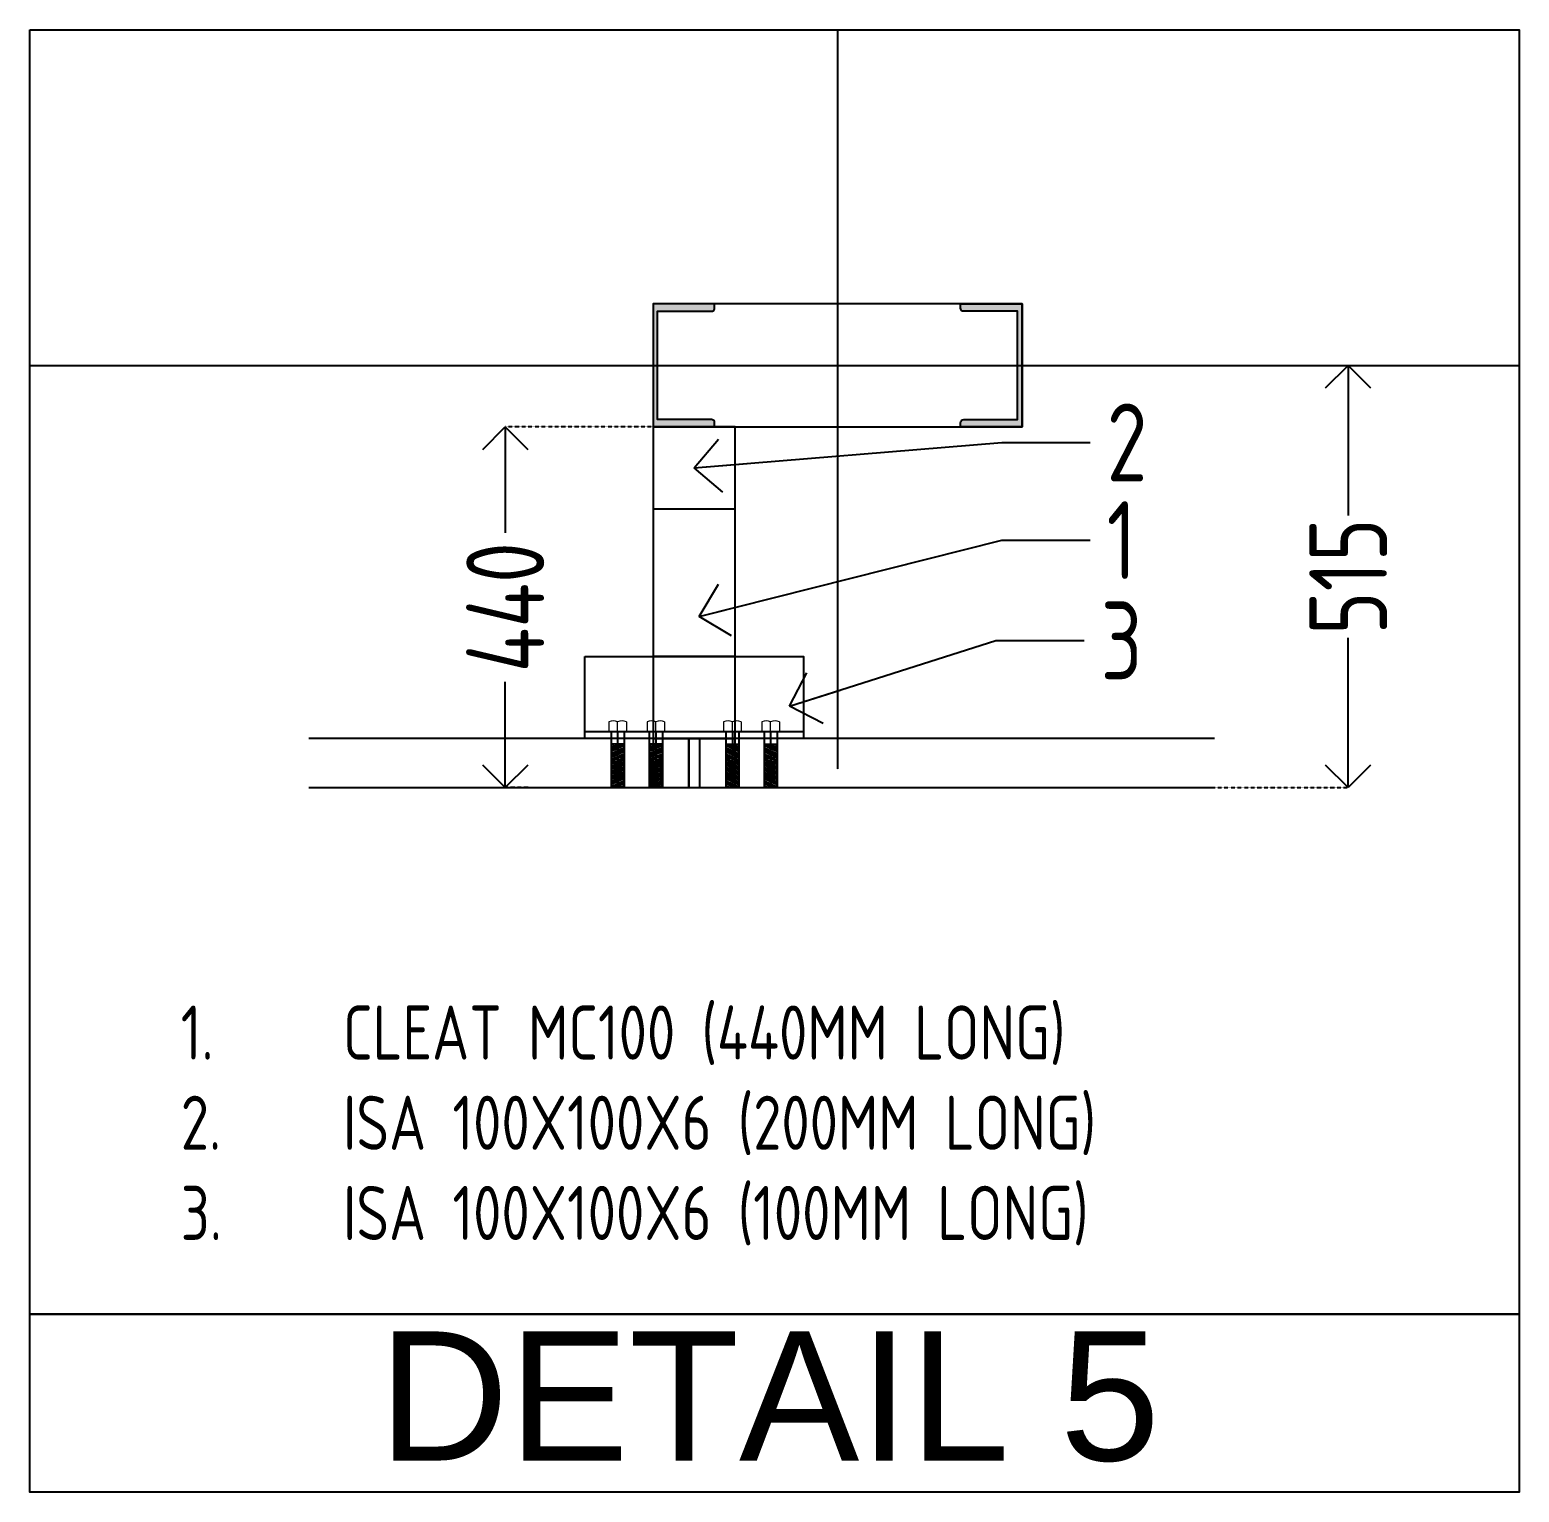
# Model space of a CAD drawing. Header units: millimetres. Extents: x 3470347 to 5996549, y -3470518 to 17149644.
# Drawn here: x 5031848 to 5038250, y 6804957 to 6811241 of the extents above; entities that cross this region are included whole.
import ezdxf
from ezdxf.enums import TextEntityAlignment as Align

# ---------------------------------------------------------------- set-up
doc = ezdxf.new("R2010")
doc.units = ezdxf.units.MM
doc.header["$MEASUREMENT"] = 0
doc.header["$PDMODE"] = 35
doc.header["$PDSIZE"] = -5
doc.linetypes.add('CENTERX2', pattern=[4, 2.5, -0.5, 0.5, -0.5])
doc.linetypes.add('DOT2', pattern=[0.125, 0, -0.125])
doc.layers.get('0').update_dxf_attribs({"linetype": 'CONTINUOUS', "lineweight": 25})
doc.layers.get('DEFPOINTS').update_dxf_attribs({"linetype": 'CONTINUOUS', "lineweight": 25})
for name, color, linetype, lineweight in [('6 TEXT', 7, 'CONTINUOUS', 25), ('channnel', 2, 'CONTINUOUS', 15), ('rRCC 1', 3, 'CONTINUOUS', 25), ('rRCC 2', 40, 'CONTINUOUS', 15)]:
    doc.layers.add(name, color=color, linetype=linetype, lineweight=lineweight)
doc.layers.add('lintel', color=2, linetype='CONTINUOUS')
doc.styles.add('DIM', font='geniso.shx', dxfattribs={"width": 0.85})
doc.styles.add('PDF Arial', font='arial.ttf')
doc.dimstyles.new('ST-100', dxfattribs={"dimscale": 100, "dimtxt": 7, "dimasz": 5, "dimexe": 0.18, "dimexo": 0.0625, "dimgap": 0.2, "dimtad": 0, "dimdec": 0, "dimzin": 0, "dimdsep": 46, "dimtxsty": 'DIM', "dimblk": 'OPEN90', "dimcen": 0.09, "dimclrd": 256, "dimclrt": 7, "dimadec": 0, "dimazin": 0, "dimtfac": 1, "dimtdec": 0, "dimtofl": 0, "dimtmove": 0, "dimatfit": 3, "dimldrblk": 'OPEN90', "dimfxl": 1, "dimtolj": 1, "dimtzin": 0, "dimlwd": -1, "dimarcsym": 0})

# ---------------------------------------------------------------- blocks, each defined once
blk = doc.blocks.new('_Open90')
at = {"color": 0, "linetype": 'ByBlock', "lineweight": -2}
for p, q in [((-0.5, 0.5), (0, 0)), ((0, 0), (-1, 0)), ((0, 0), (-0.5, -0.5))]:
    blk.add_line(p, q, dxfattribs=at)
blk = doc.blocks.new('*D1682')
at = {"color": 1, "linetype": 'DOT2', "lineweight": -2}
for p, q in [((446599.6, -1871907.6), (446238.6, -1871907.6)), ((446297.1, -1872787.6), (446238.6, -1872787.6))]:
    blk.add_line(p, q, dxfattribs=at)
at = {"color": 1, "linetype": 'ByBlock'}
for p, q in [((446238.6, -1872017.6), (446238.6, -1872166.1)), ((446238.6, -1872677.6), (446238.6, -1872529.2))]:
    blk.add_line(p, q, dxfattribs=at)
at = {"layer": 'DEFPOINTS', "color": 0, "linetype": 'ByBlock'}
for p in [(446599.6, -1871907.6), (446238.6, -1872787.6), (446297.1, -1872787.6)]:
    blk.add_point(p, dxfattribs=at)
at = {"color": 1, "linetype": 'ByBlock', "xscale": 110, "yscale": 110, "zscale": 110}
for p, rotation in [((446238.6, -1871907.6), 90), ((446238.6, -1872787.6), 270)]:
    blk.add_blockref('_Open90', p, dxfattribs=dict(at, rotation=rotation))
at = {"color": 7, "linetype": 'ByBlock', "insert": (446238.6, -1872347.6), "char_height": 190, "attachment_point": 5, "rotation": 90, "style": 'DIM'}
blk.add_mtext('\\A1;440', dxfattribs=at)
blk = doc.blocks.new('*D1510')
at = {"color": 1, "linetype": 'DOT2', "lineweight": -2}
for p, q in [((448125.4, -1871757.6), (448295.4, -1871757.6)), ((447969.1, -1872787.6), (448295.4, -1872787.6))]:
    blk.add_line(p, q, dxfattribs=at)
at = {"color": 1, "linetype": 'ByBlock'}
for p, q in [((448295.4, -1871867.6), (448295.4, -1872123.4)), ((448295.4, -1872677.6), (448295.4, -1872421.8))]:
    blk.add_line(p, q, dxfattribs=at)
at = {"layer": 'DEFPOINTS', "color": 0, "linetype": 'ByBlock'}
for p in [(448125.4, -1871757.6), (447969.1, -1872787.6), (448295.4, -1872787.6)]:
    blk.add_point(p, dxfattribs=at)
at = {"color": 1, "linetype": 'ByBlock', "xscale": 110, "yscale": 110, "zscale": 110}
for p, rotation in [((448295.4, -1871757.6), 90), ((448295.4, -1872787.6), 270)]:
    blk.add_blockref('_Open90', p, dxfattribs=dict(at, rotation=rotation))
at = {"color": 7, "linetype": 'ByBlock', "insert": (448295.4, -1872272.6), "char_height": 190, "attachment_point": 5, "rotation": 90, "style": 'DIM'}
blk.add_mtext('\\A1;515', dxfattribs=at)
blk = doc.blocks.new('SRD')
at = {"layer": '6 TEXT', "linetype": 'ByBlock'}
h = blk.add_hatch(color=150, dxfattribs=at)
h.dxf.hatch_style = 1
h.paths.add_polyline_path([(446599.6, -1871607.6), (446599.6, -1871907.6), (446749.6, -1871907.6), (446749.6, -1871897.6, 0.414214), (446741.6, -1871889.6), (446610.4, -1871889.6), (446610.4, -1871625.6), (446741.6, -1871625.6, 0.414214), (446749.6, -1871617.6), (446749.6, -1871607.6)])
h = blk.add_hatch(color=150, dxfattribs=at)
h.dxf.hatch_style = 1
h.paths.add_polyline_path([(447349.6, -1871607.6), (447349.6, -1871617.6, 0.414214), (447357.6, -1871625.6), (447488.8, -1871625.6), (447488.8, -1871889.6), (447357.6, -1871889.6, 0.414214), (447349.6, -1871897.6), (447349.6, -1871907.6), (447499.6, -1871907.6), (447499.6, -1871607.6)])
at = {"color": 6, "linetype": 'ByBlock'}
for p, q in [((446686.2, -1872667.6), (445759.6, -1872667.6)), ((446686.2, -1872787.6), (446686.2, -1872667.6)), ((447969.1, -1872667.6), (446712.9, -1872667.6)), ((446712.9, -1872667.6), (446712.9, -1872787.6)), ((445759.6, -1872787.6), (446686.2, -1872787.6)), ((446712.9, -1872787.6), (447969.1, -1872787.6))]:
    blk.add_line(p, q, dxfattribs=at)
at = {"color": 3}
blk.add_line((446966.2, -1872651.6), (446432.9, -1872651.6), dxfattribs=at)
at = {"color": 8, "linetype": 'ByBlock'}
for p, q in [((446496.9, -1872651.6), (446496.9, -1872787.6)), ((446512.9, -1872651.6), (446512.9, -1872787.6)), ((446528.9, -1872651.6), (446528.9, -1872787.6)), ((446590.2, -1872651.6), (446590.2, -1872787.6)), ((446606.2, -1872651.6), (446606.2, -1872787.6)), ((446606.2, -1872651.6), (446606.2, -1872787.6)), ((446622.2, -1872651.6), (446622.2, -1872787.6)), ((446776.9, -1872651.6), (446776.9, -1872787.6)), ((446792.9, -1872651.6), (446792.9, -1872787.6)), ((446792.9, -1872651.6), (446792.9, -1872787.6)), ((446808.9, -1872651.6), (446808.9, -1872787.6)), ((446870.2, -1872651.6), (446870.2, -1872787.6)), ((446886.2, -1872651.6), (446886.2, -1872787.6)), ((446902.2, -1872651.6), (446902.2, -1872787.6))]:
    blk.add_line(p, q, dxfattribs=at)
at = {"color": 2}
for p, q in [((446686.2, -1872667.6), (446686.2, -1872787.6)), ((446686.2, -1872667.6), (446686.2, -1872787.6)), ((446712.9, -1872667.6), (446712.9, -1872787.6)), ((446712.9, -1872667.6), (446712.9, -1872787.6))]:
    blk.add_line(p, q, dxfattribs=at)
at = {"color": 3}
for points in [[(446799.6, -1872107.6), (446799.6, -1871907.6), (446599.6, -1871907.6), (446599.6, -1872107.6)], [(446432.9, -1872467.6), (446966.2, -1872467.6), (446966.2, -1872667.6), (446432.9, -1872667.6)], [(446799.6, -1872667.6), (446799.6, -1872467.6), (446599.6, -1872467.6), (446599.6, -1872667.6)]]:
    blk.add_lwpolyline(points, close=True, dxfattribs=at)
at = {"layer": '6 TEXT', "color": 8, "linetype": 'CENTERX2', "ltscale": 0.5}
blk.add_line((447049.6, -1870938.8), (447049.6, -1872742.8), dxfattribs=at)
at = {"layer": '6 TEXT', "color": 4, "linetype": 'ByBlock'}
for points in [[(446749.6, -1871907.6), (446749.6, -1871897.6, 0.414214), (446741.6, -1871889.6), (446610.4, -1871889.6), (446610.4, -1871625.6), (446741.6, -1871625.6, 0.414214), (446749.6, -1871617.6), (446749.6, -1871607.6), (446599.6, -1871607.6), (446599.6, -1871907.6)], [(447349.6, -1871907.6), (447349.6, -1871897.6, -0.414214), (447357.6, -1871889.6), (447488.8, -1871889.6), (447488.8, -1871625.6), (447357.6, -1871625.6, -0.414214), (447349.6, -1871617.6), (447349.6, -1871607.6), (447499.6, -1871607.6), (447499.6, -1871907.6)]]:
    blk.add_lwpolyline(points, format="xyb", close=True, dxfattribs=at)
at = {"layer": '6 TEXT', "color": 8, "linetype": 'CENTERX2', "ltscale": 0.5}
blk.add_lwpolyline([(445078.4, -1871757.6), (448712.9, -1871757.6)], dxfattribs=at)
at = {"layer": 'channnel', "color": 8, "linetype": 'ByBlock'}
for p, q in [((446491.6, -1872627), (446491.6, -1872651.6)), ((446512.9, -1872651.6), (446512.9, -1872627)), ((446534.2, -1872627), (446534.2, -1872651.6)), ((446584.9, -1872627), (446584.9, -1872651.6)), ((446606.2, -1872651.6), (446606.2, -1872627)), ((446627.6, -1872627), (446627.6, -1872651.6)), ((446771.6, -1872627), (446771.6, -1872651.6)), ((446792.9, -1872651.6), (446792.9, -1872627)), ((446814.2, -1872627), (446814.2, -1872651.6)), ((446864.9, -1872627), (446864.9, -1872651.6)), ((446886.2, -1872651.6), (446886.2, -1872627)), ((446907.6, -1872627), (446907.6, -1872651.6)), ((446491.6, -1872651.6), (446534.2, -1872651.6)), ((446496.9, -1872651.6), (446496.9, -1872787.6)), ((446528.9, -1872651.6), (446528.9, -1872787.6)), ((446584.9, -1872651.6), (446627.6, -1872651.6)), ((446590.2, -1872651.6), (446590.2, -1872787.6)), ((446622.2, -1872651.6), (446622.2, -1872787.6)), ((446814.2, -1872651.6), (446771.6, -1872651.6)), ((446776.9, -1872651.6), (446776.9, -1872787.6)), ((446808.9, -1872651.6), (446808.9, -1872787.6)), ((446907.6, -1872651.6), (446864.9, -1872651.6)), ((446870.2, -1872651.6), (446870.2, -1872787.6)), ((446902.2, -1872651.6), (446902.2, -1872787.6)), ((446528.9, -1872680.4), (446496.9, -1872680.4)), ((446622.2, -1872680.4), (446590.2, -1872680.4)), ((446776.9, -1872680.4), (446808.9, -1872680.4)), ((446870.2, -1872680.4), (446902.2, -1872680.4)), ((446496.9, -1872787.6), (446528.9, -1872787.6)), ((446590.2, -1872787.6), (446622.2, -1872787.6)), ((446808.9, -1872787.6), (446776.9, -1872787.6)), ((446902.2, -1872787.6), (446870.2, -1872787.6))]:
    blk.add_line(p, q, dxfattribs=at)
at = {"layer": 'channnel', "color": 8, "linetype": 'Continuous'}
for p, q in [((446497.4, -1872679.1), (446496.9, -1872679.4)), ((446527.1, -1872680.4), (446496.9, -1872694.5)), ((446514.1, -1872680.4), (446496.9, -1872688.5)), ((446501.1, -1872680.4), (446496.9, -1872682.4)), ((446497.4, -1872685.2), (446496.9, -1872685.4)), ((446528.9, -1872685.7), (446496.9, -1872700.6)), ((446497.4, -1872691.3), (446496.9, -1872691.5)), ((446528.9, -1872691.7), (446496.9, -1872706.7)), ((446497.4, -1872697.3), (446496.9, -1872697.6)), ((446528.9, -1872697.8), (446496.9, -1872712.7)), ((446497.4, -1872703.4), (446496.9, -1872703.6)), ((446528.9, -1872703.9), (446496.9, -1872718.8)), ((446520.6, -1872680.4), (446498.1, -1872691)), ((446507.6, -1872680.4), (446498.1, -1872684.9)), ((446527.7, -1872683.2), (446498.1, -1872697)), ((446527.7, -1872689.3), (446498.1, -1872703.1)), ((446527.7, -1872695.3), (446498.1, -1872709.2)), ((446527.7, -1872701.4), (446498.1, -1872715.2)), ((446527.7, -1872707.5), (446498.1, -1872721.3)), ((446590.7, -1872679.1), (446590.2, -1872679.4)), ((446620.4, -1872680.4), (446590.2, -1872694.5)), ((446607.4, -1872680.4), (446590.2, -1872688.5)), ((446594.4, -1872680.4), (446590.2, -1872682.4)), ((446590.7, -1872685.2), (446590.2, -1872685.4)), ((446622.2, -1872685.7), (446590.2, -1872700.6)), ((446590.7, -1872691.3), (446590.2, -1872691.5)), ((446622.2, -1872691.7), (446590.2, -1872706.7)), ((446590.7, -1872697.3), (446590.2, -1872697.6)), ((446622.2, -1872697.8), (446590.2, -1872712.7)), ((446590.7, -1872703.4), (446590.2, -1872703.6)), ((446622.2, -1872703.9), (446590.2, -1872718.8)), ((446613.9, -1872680.4), (446591.4, -1872691)), ((446600.9, -1872680.4), (446591.4, -1872684.9)), ((446621.1, -1872683.2), (446591.4, -1872697)), ((446621.1, -1872689.3), (446591.4, -1872703.1)), ((446621.1, -1872695.3), (446591.4, -1872709.2)), ((446621.1, -1872701.4), (446591.4, -1872715.2)), ((446621.1, -1872707.5), (446591.4, -1872721.3)), ((446776.9, -1872685.7), (446808.9, -1872700.6)), ((446776.9, -1872691.7), (446808.9, -1872706.7)), ((446776.9, -1872697.8), (446808.9, -1872712.7)), ((446776.9, -1872703.9), (446808.9, -1872718.8)), ((446778.1, -1872683.2), (446807.7, -1872697)), ((446778.1, -1872689.3), (446807.7, -1872703.1)), ((446778.1, -1872695.3), (446807.7, -1872709.2)), ((446778.1, -1872701.4), (446807.7, -1872715.2)), ((446778.1, -1872707.5), (446807.7, -1872721.3)), ((446778.7, -1872680.4), (446808.9, -1872694.5)), ((446785.2, -1872680.4), (446807.7, -1872691)), ((446791.7, -1872680.4), (446808.9, -1872688.5)), ((446798.2, -1872680.4), (446807.7, -1872684.9)), ((446804.7, -1872680.4), (446808.9, -1872682.4)), ((446808.4, -1872679.1), (446808.9, -1872679.4)), ((446808.4, -1872685.2), (446808.9, -1872685.4)), ((446808.4, -1872691.3), (446808.9, -1872691.5)), ((446808.4, -1872697.3), (446808.9, -1872697.6)), ((446808.4, -1872703.4), (446808.9, -1872703.6)), ((446870.2, -1872685.7), (446902.2, -1872700.6)), ((446870.2, -1872691.7), (446902.2, -1872706.7)), ((446870.2, -1872697.8), (446902.2, -1872712.7)), ((446870.2, -1872703.9), (446902.2, -1872718.8)), ((446871.4, -1872683.2), (446901.1, -1872697)), ((446871.4, -1872689.3), (446901.1, -1872703.1)), ((446871.4, -1872695.3), (446901.1, -1872709.2)), ((446871.4, -1872701.4), (446901.1, -1872715.2)), ((446871.4, -1872707.5), (446901.1, -1872721.3)), ((446872, -1872680.4), (446902.2, -1872694.5)), ((446878.5, -1872680.4), (446901.1, -1872691)), ((446885, -1872680.4), (446902.2, -1872688.5)), ((446891.5, -1872680.4), (446901.1, -1872684.9)), ((446898, -1872680.4), (446902.2, -1872682.4)), ((446901.7, -1872679.1), (446902.2, -1872679.4)), ((446901.7, -1872685.2), (446902.2, -1872685.4)), ((446901.7, -1872691.3), (446902.2, -1872691.5)), ((446901.7, -1872697.3), (446902.2, -1872697.6)), ((446901.7, -1872703.4), (446902.2, -1872703.6)), ((446497.4, -1872709.5), (446496.9, -1872709.7)), ((446528.9, -1872710), (446496.9, -1872724.9)), ((446528.9, -1872714.8), (446496.9, -1872729.7)), ((446528.9, -1872716), (446496.9, -1872717.6)), ((446528.9, -1872720.9), (446496.9, -1872735.8)), ((446528.9, -1872722.1), (446496.9, -1872723.7)), ((446528.9, -1872727), (446496.9, -1872741.9)), ((446528.9, -1872733), (446496.9, -1872748)), ((446528.9, -1872739.1), (446496.9, -1872754)), ((446528.9, -1872745.2), (446496.9, -1872760.1)), ((446527.7, -1872713.5), (446498.1, -1872714)), ((446527.7, -1872718.4), (446498.1, -1872732.2)), ((446527.7, -1872719.6), (446498.1, -1872720.1)), ((446527.7, -1872724.5), (446498.1, -1872738.3)), ((446527.7, -1872725.7), (446498.1, -1872726.2)), ((446527.7, -1872730.5), (446498.1, -1872744.4)), ((446527.7, -1872736.6), (446498.1, -1872750.4)), ((446527.7, -1872742.7), (446498.1, -1872756.5)), ((446590.7, -1872709.5), (446590.2, -1872709.7)), ((446622.2, -1872710), (446590.2, -1872724.9)), ((446622.2, -1872714.8), (446590.2, -1872729.7)), ((446622.2, -1872716), (446590.2, -1872717.6)), ((446622.2, -1872720.9), (446590.2, -1872735.8)), ((446622.2, -1872722.1), (446590.2, -1872723.7)), ((446622.2, -1872727), (446590.2, -1872741.9)), ((446622.2, -1872733), (446590.2, -1872748)), ((446622.2, -1872739.1), (446590.2, -1872754)), ((446622.2, -1872745.2), (446590.2, -1872760.1)), ((446621.1, -1872713.5), (446591.4, -1872714)), ((446621.1, -1872718.4), (446591.4, -1872732.2)), ((446621.1, -1872719.6), (446591.4, -1872720.1)), ((446621.1, -1872724.5), (446591.4, -1872738.3)), ((446621.1, -1872725.7), (446591.4, -1872726.2)), ((446621.1, -1872730.5), (446591.4, -1872744.4)), ((446621.1, -1872736.6), (446591.4, -1872750.4)), ((446621.1, -1872742.7), (446591.4, -1872756.5)), ((446776.9, -1872710), (446808.9, -1872724.9)), ((446776.9, -1872714.8), (446808.9, -1872729.7)), ((446776.9, -1872716), (446808.9, -1872717.6)), ((446776.9, -1872720.9), (446808.9, -1872735.8)), ((446776.9, -1872722.1), (446808.9, -1872723.7)), ((446776.9, -1872727), (446808.9, -1872741.9)), ((446776.9, -1872733), (446808.9, -1872748)), ((446776.9, -1872739.1), (446808.9, -1872754)), ((446776.9, -1872745.2), (446808.9, -1872760.1)), ((446778.1, -1872713.5), (446807.7, -1872714)), ((446778.1, -1872718.4), (446807.7, -1872732.2)), ((446778.1, -1872719.6), (446807.7, -1872720.1)), ((446778.1, -1872724.5), (446807.7, -1872738.3)), ((446778.1, -1872725.7), (446807.7, -1872726.2)), ((446778.1, -1872730.5), (446807.7, -1872744.4)), ((446778.1, -1872736.6), (446807.7, -1872750.4)), ((446778.1, -1872742.7), (446807.7, -1872756.5)), ((446808.4, -1872709.5), (446808.9, -1872709.7)), ((446870.2, -1872710), (446902.2, -1872724.9)), ((446870.2, -1872714.8), (446902.2, -1872729.7)), ((446870.2, -1872716), (446902.2, -1872717.6)), ((446870.2, -1872720.9), (446902.2, -1872735.8)), ((446870.2, -1872722.1), (446902.2, -1872723.7)), ((446870.2, -1872727), (446902.2, -1872741.9)), ((446870.2, -1872733), (446902.2, -1872748)), ((446870.2, -1872739.1), (446902.2, -1872754)), ((446870.2, -1872745.2), (446902.2, -1872760.1)), ((446871.4, -1872713.5), (446901.1, -1872714)), ((446871.4, -1872718.4), (446901.1, -1872732.2)), ((446871.4, -1872719.6), (446901.1, -1872720.1)), ((446871.4, -1872724.5), (446901.1, -1872738.3)), ((446871.4, -1872725.7), (446901.1, -1872726.2)), ((446871.4, -1872730.5), (446901.1, -1872744.4)), ((446871.4, -1872736.6), (446901.1, -1872750.4)), ((446871.4, -1872742.7), (446901.1, -1872756.5)), ((446901.7, -1872709.5), (446902.2, -1872709.7)), ((446528.9, -1872751.2), (446496.9, -1872766.2)), ((446528.9, -1872757.3), (446496.9, -1872772.2)), ((446527.7, -1872763.9), (446496.9, -1872778.3)), ((446527.7, -1872770), (446496.9, -1872784.4)), ((446527.7, -1872748.7), (446498.1, -1872762.6)), ((446527.7, -1872754.8), (446498.1, -1872768.7)), ((446528.9, -1872760.3), (446498.1, -1872774.7)), ((446528.9, -1872766.4), (446498.1, -1872780.8)), ((446528.9, -1872772.5), (446498.1, -1872786.9)), ((446527.7, -1872776.1), (446502.9, -1872787.6)), ((446528.9, -1872778.5), (446509.4, -1872787.6)), ((446622.2, -1872751.2), (446590.2, -1872766.2)), ((446622.2, -1872757.3), (446590.2, -1872772.2)), ((446621.1, -1872763.9), (446590.2, -1872778.3)), ((446621.1, -1872770), (446590.2, -1872784.4)), ((446621.1, -1872748.7), (446591.4, -1872762.6)), ((446621.1, -1872754.8), (446591.4, -1872768.7)), ((446622.2, -1872760.3), (446591.4, -1872774.7)), ((446622.2, -1872766.4), (446591.4, -1872780.8)), ((446622.2, -1872772.5), (446591.4, -1872786.9)), ((446621.1, -1872776.1), (446596.2, -1872787.6)), ((446622.2, -1872778.5), (446602.7, -1872787.6)), ((446776.9, -1872751.2), (446808.9, -1872766.2)), ((446776.9, -1872757.3), (446808.9, -1872772.2)), ((446776.9, -1872760.3), (446807.7, -1872774.7)), ((446776.9, -1872766.4), (446807.7, -1872780.8)), ((446776.9, -1872772.5), (446807.7, -1872786.9)), ((446776.9, -1872778.5), (446796.4, -1872787.6)), ((446778.1, -1872748.7), (446807.7, -1872762.6)), ((446778.1, -1872754.8), (446807.7, -1872768.7)), ((446778.1, -1872763.9), (446808.9, -1872778.3)), ((446778.1, -1872770), (446808.9, -1872784.4)), ((446778.1, -1872776.1), (446802.9, -1872787.6)), ((446870.2, -1872751.2), (446902.2, -1872766.2)), ((446870.2, -1872757.3), (446902.2, -1872772.2)), ((446870.2, -1872760.3), (446901.1, -1872774.7)), ((446870.2, -1872766.4), (446901.1, -1872780.8)), ((446870.2, -1872772.5), (446901.1, -1872786.9)), ((446870.2, -1872778.5), (446889.7, -1872787.6)), ((446871.4, -1872748.7), (446901.1, -1872762.6)), ((446871.4, -1872754.8), (446901.1, -1872768.7)), ((446871.4, -1872763.9), (446902.2, -1872778.3)), ((446871.4, -1872770), (446902.2, -1872784.4)), ((446871.4, -1872776.1), (446896.2, -1872787.6)), ((446527.7, -1872782.1), (446515.9, -1872787.6)), ((446528.9, -1872784.6), (446522.4, -1872787.6)), ((446621.1, -1872782.1), (446609.2, -1872787.6)), ((446622.2, -1872784.6), (446615.7, -1872787.6)), ((446776.9, -1872784.6), (446783.4, -1872787.6)), ((446778.1, -1872782.1), (446789.9, -1872787.6)), ((446870.2, -1872784.6), (446876.7, -1872787.6)), ((446871.4, -1872782.1), (446883.2, -1872787.6))]:
    blk.add_line(p, q, dxfattribs=at)
at = {"layer": 'channnel', "color": 8, "linetype": 'ByBlock'}
for centre in [(446502.2, -1872654.1), (446523.6, -1872654.1), (446595.6, -1872654.1), (446616.9, -1872654.1), (446782.2, -1872654.1), (446803.6, -1872654.1), (446875.6, -1872654.1), (446896.9, -1872654.1)]:
    blk.add_arc(centre, 29.1, 68.4984, 111.5016, dxfattribs=at)
at = {"layer": 'channnel', "color": 8, "linetype": 'Continuous'}
for centre, radius, start, end in [((446497.5, -1872683.6), 1.38, 115, 295), ((446497.5, -1872689.7), 1.38, 115, 295), ((446497.5, -1872695.8), 1.38, 115, 295), ((446497.5, -1872701.8), 1.38, 115, 295), ((446497.5, -1872707.9), 1.38, 115, 295), ((446528.3, -1872684.4), 1.37, 295, 115), ((446528.3, -1872690.5), 1.37, 295, 115), ((446528.3, -1872696.6), 1.37, 295, 115), ((446528.3, -1872702.6), 1.37, 295, 115), ((446528.3, -1872708.7), 1.37, 295, 115), ((446590.8, -1872683.6), 1.38, 115, 295), ((446590.8, -1872689.7), 1.38, 115, 295), ((446590.8, -1872695.8), 1.38, 115, 295), ((446590.8, -1872701.8), 1.38, 115, 295), ((446590.8, -1872707.9), 1.38, 115, 295), ((446621.6, -1872684.4), 1.37, 295, 115), ((446621.6, -1872690.5), 1.37, 295, 115), ((446621.6, -1872696.6), 1.37, 295, 115), ((446621.6, -1872702.6), 1.37, 295, 115), ((446621.6, -1872708.7), 1.37, 295, 115), ((446777.5, -1872684.4), 1.37, 65, 245), ((446777.5, -1872690.5), 1.37, 65, 245), ((446777.5, -1872696.6), 1.37, 65, 245), ((446777.5, -1872702.6), 1.37, 65, 245), ((446777.5, -1872708.7), 1.37, 65, 245), ((446808.3, -1872683.6), 1.38, 245, 65), ((446808.3, -1872689.7), 1.38, 245, 65), ((446808.3, -1872695.8), 1.38, 245, 65), ((446808.3, -1872701.8), 1.38, 245, 65), ((446808.3, -1872707.9), 1.38, 245, 65), ((446870.8, -1872684.4), 1.37, 65, 245), ((446870.8, -1872690.5), 1.37, 65, 245), ((446870.8, -1872696.6), 1.37, 65, 245), ((446870.8, -1872702.6), 1.37, 65, 245), ((446870.8, -1872708.7), 1.37, 65, 245), ((446901.6, -1872683.6), 1.38, 245, 65), ((446901.6, -1872689.7), 1.38, 245, 65), ((446901.6, -1872695.8), 1.38, 245, 65), ((446901.6, -1872701.8), 1.38, 245, 65), ((446901.6, -1872707.9), 1.38, 245, 65), ((446497.5, -1872714), 1.38, 115, 295), ((446497.5, -1872718.9), 1.38, 115, 295), ((446497.5, -1872720.1), 1.37, 115, 295), ((446497.5, -1872724.9), 1.38, 115, 295), ((446497.5, -1872731), 1.38, 115, 295), ((446497.5, -1872737.1), 1.38, 115, 295), ((446497.5, -1872743.1), 1.37, 115, 295), ((446487.4, -1872718.4), 11.5, 325.569, 22.193), ((446538.4, -1872721.3), 11.5, 145.569, 202.193), ((446528.3, -1872714.8), 1.37, 295, 115), ((446528.3, -1872719.7), 1.38, 295, 115), ((446528.3, -1872720.8), 1.38, 295, 115), ((446528.3, -1872725.7), 1.37, 295, 115), ((446528.3, -1872731.8), 1.38, 295, 115), ((446528.3, -1872737.9), 1.38, 295, 115), ((446528.3, -1872743.9), 1.37, 295, 115), ((446590.8, -1872714), 1.38, 115, 295), ((446590.8, -1872718.9), 1.38, 115, 295), ((446590.8, -1872720.1), 1.37, 115, 295), ((446590.8, -1872724.9), 1.38, 115, 295), ((446590.8, -1872731), 1.38, 115, 295), ((446590.8, -1872737.1), 1.38, 115, 295), ((446590.8, -1872743.1), 1.37, 115, 295), ((446580.7, -1872718.4), 11.5, 325.569, 22.193), ((446631.7, -1872721.3), 11.5, 145.569, 202.193), ((446621.6, -1872714.8), 1.37, 295, 115), ((446621.6, -1872719.7), 1.38, 295, 115), ((446621.6, -1872720.8), 1.38, 295, 115), ((446621.6, -1872725.7), 1.37, 295, 115), ((446621.6, -1872731.8), 1.38, 295, 115), ((446621.6, -1872737.9), 1.38, 295, 115), ((446621.6, -1872743.9), 1.37, 295, 115), ((446777.5, -1872714.8), 1.37, 65, 245), ((446777.5, -1872719.7), 1.38, 65, 245), ((446777.5, -1872720.8), 1.38, 65, 245), ((446777.5, -1872725.7), 1.37, 65, 245), ((446777.5, -1872731.8), 1.38, 65, 245), ((446777.5, -1872737.9), 1.38, 65, 245), ((446777.5, -1872743.9), 1.37, 65, 245), ((446767.4, -1872721.3), 11.5, 337.807, 34.431), ((446818.4, -1872718.4), 11.5, 157.807, 214.431), ((446808.3, -1872714), 1.38, 245, 65), ((446808.3, -1872718.9), 1.38, 245, 65), ((446808.3, -1872720.1), 1.37, 245, 65), ((446808.3, -1872724.9), 1.38, 245, 65), ((446808.3, -1872731), 1.38, 245, 65), ((446808.3, -1872737.1), 1.38, 245, 65), ((446808.3, -1872743.1), 1.37, 245, 65), ((446870.8, -1872714.8), 1.37, 65, 245), ((446870.8, -1872719.7), 1.38, 65, 245), ((446870.8, -1872720.8), 1.38, 65, 245), ((446870.8, -1872725.7), 1.37, 65, 245), ((446870.8, -1872731.8), 1.38, 65, 245), ((446870.8, -1872737.9), 1.38, 65, 245), ((446870.8, -1872743.9), 1.37, 65, 245), ((446860.7, -1872721.3), 11.5, 337.807, 34.431), ((446911.7, -1872718.4), 11.5, 157.807, 214.431), ((446901.6, -1872714), 1.38, 245, 65), ((446901.6, -1872718.9), 1.38, 245, 65), ((446901.6, -1872720.1), 1.37, 245, 65), ((446901.6, -1872724.9), 1.38, 245, 65), ((446901.6, -1872731), 1.38, 245, 65), ((446901.6, -1872737.1), 1.38, 245, 65), ((446901.6, -1872743.1), 1.37, 245, 65), ((446497.5, -1872749.2), 1.38, 115, 295), ((446497.5, -1872755.3), 1.38, 115, 295), ((446497.5, -1872761.3), 1.38, 115, 295), ((446497.5, -1872767.4), 1.38, 115, 295), ((446497.5, -1872773.5), 1.38, 115, 295), ((446497.5, -1872779.5), 1.38, 115, 295), ((446528.3, -1872750), 1.38, 295, 115), ((446528.3, -1872756.1), 1.38, 295, 115), ((446528.3, -1872765.2), 1.38, 295, 115), ((446528.3, -1872771.2), 1.38, 295, 115), ((446528.3, -1872777.3), 1.37, 295, 115), ((446528.3, -1872783.4), 1.38, 295, 115), ((446590.8, -1872749.2), 1.38, 115, 295), ((446590.8, -1872755.3), 1.38, 115, 295), ((446590.8, -1872761.3), 1.38, 115, 295), ((446590.8, -1872767.4), 1.38, 115, 295), ((446590.8, -1872773.5), 1.38, 115, 295), ((446590.8, -1872779.5), 1.38, 115, 295), ((446621.6, -1872750), 1.38, 295, 115), ((446621.6, -1872756.1), 1.38, 295, 115), ((446621.6, -1872765.2), 1.38, 295, 115), ((446621.6, -1872771.2), 1.38, 295, 115), ((446621.6, -1872777.3), 1.37, 295, 115), ((446621.6, -1872783.4), 1.38, 295, 115), ((446777.5, -1872750), 1.38, 65, 245), ((446777.5, -1872756.1), 1.38, 65, 245), ((446777.5, -1872765.2), 1.38, 65, 245), ((446777.5, -1872771.2), 1.38, 65, 245), ((446777.5, -1872777.3), 1.37, 65, 245), ((446777.5, -1872783.4), 1.38, 65, 245), ((446808.3, -1872749.2), 1.38, 245, 65), ((446808.3, -1872755.3), 1.38, 245, 65), ((446808.3, -1872761.3), 1.38, 245, 65), ((446808.3, -1872767.4), 1.38, 245, 65), ((446808.3, -1872773.5), 1.38, 245, 65), ((446808.3, -1872779.5), 1.38, 245, 65), ((446870.8, -1872750), 1.38, 65, 245), ((446870.8, -1872756.1), 1.38, 65, 245), ((446870.8, -1872765.2), 1.38, 65, 245), ((446870.8, -1872771.2), 1.38, 65, 245), ((446870.8, -1872777.3), 1.37, 65, 245), ((446870.8, -1872783.4), 1.38, 65, 245), ((446901.6, -1872749.2), 1.38, 245, 65), ((446901.6, -1872755.3), 1.38, 245, 65), ((446901.6, -1872761.3), 1.38, 245, 65), ((446901.6, -1872767.4), 1.38, 245, 65), ((446901.6, -1872773.5), 1.38, 245, 65), ((446901.6, -1872779.5), 1.38, 245, 65), ((446497.5, -1872785.6), 1.38, 115, 295), ((446590.8, -1872785.6), 1.38, 115, 295), ((446808.3, -1872785.6), 1.38, 245, 65), ((446901.6, -1872785.6), 1.38, 245, 65)]:
    blk.add_arc(centre, radius, start, end, dxfattribs=at)
at = {"layer": 'lintel', "color": 1, "linetype": 'ByBlock'}
for points in [[(445078.4, -1870938.8), (448712.9, -1870938.8), (448712.9, -1874071.9), (445078.4, -1874071.9)], [(446599.6, -1871907.6), (447499.6, -1871907.6), (447499.6, -1871607.6), (446599.6, -1871607.6)], [(445078.4, -1874071.9), (448712.9, -1874071.9), (448712.9, -1874506.3), (445078.4, -1874506.3)]]:
    blk.add_lwpolyline(points, close=True, dxfattribs=at)
at = {"layer": 'lintel', "color": 5, "linetype": 'ByBlock'}
blk.add_lwpolyline([(446599.6, -1872787.6), (446799.6, -1872787.6), (446799.6, -1871907.6), (446599.6, -1871907.6), (446599.6, -1872787.6)], dxfattribs=at)
at = {"layer": 'rRCC 1', "color": 7, "attachment_point": 4, "style": 'DIM'}
for s, insert, char_height in [('\\A1;2', (447706.3, -1871945.5), 190), ('\\A1;1', (447706.3, -1872183.9), 190), ('\\A1;3', (447691.6, -1872428.7), 190), ('\\pxi-3,l5,t5;\\A1;1.^ICLEAT MC100 (440MM LONG)\\P2.^IISA 100X100X6 (200MM LONG)\\P3.^IISA 100X100X6 (100MM LONG)', (445182.8, -1873611.6), 132)]:
    blk.add_mtext(s, dxfattribs=dict(at, insert=insert, char_height=char_height))
at = {"layer": 'rRCC 2', "style": 'PDF Arial'}
blk.add_text('DETAIL 5', height=315, dxfattribs=at).set_placement((446882.8, -1874271.6), align=Align.MIDDLE_CENTER)
at = {"color": 3, "linetype": 'ByBlock'}
for base, p1, p2, picture, middle in [((448295.4, -1872787.6), (448125.4, -1871757.6), (447969.1, -1872787.6), '*D1510', (448295.4, -1872272.6)), ((446238.6, -1872787.6), (446599.6, -1871907.6), (446297.1, -1872787.6), '*D1682', (446238.6, -1872347.6))]:
    dim = blk.add_linear_dim(base=base, p1=p1, p2=p2, angle=90, dimstyle='ST-100', override={"dimtxt": 1.9, "dimasz": 1.1, "dimexe": 0, "dimexo": 0, "dimlfac": 0.5, "dimblk": 'Open90', "dimclrd": 1, "dimclre": 1, "dimfxl": 250, "dimfxlon": 1, "dimarcsym": 1}, dxfattribs=at)
    dim.commit()
    dim.dimension.update_dxf_attribs({"geometry": picture, "text_midpoint": middle})
at = {"layer": 'rRCC 1'}
for points in [[(446699.6, -1872007.6), (447450.7, -1871945.5), (447666.3, -1871945.5)], [(446712.1, -1872370.2), (447450.7, -1872183.9), (447666.3, -1872183.9)], [(446932.4, -1872588.8), (447435.9, -1872428.7), (447651.6, -1872428.7)]]:
    blk.add_leader(points, dimstyle='ST-100', override={"dimasz": 1.3}, dxfattribs=at)

msp = doc.modelspace()

# ---------------------------------------------------------------- block references
at = {"color": 6, "linetype": 'ByBlock', "xscale": 1.761460820311123, "yscale": 1.761460820311123, "zscale": 1.761460820311123}
msp.add_blockref('SRD', (4247860.29, 10106826.51), dxfattribs=at)

doc.saveas('drawing.dxf')
